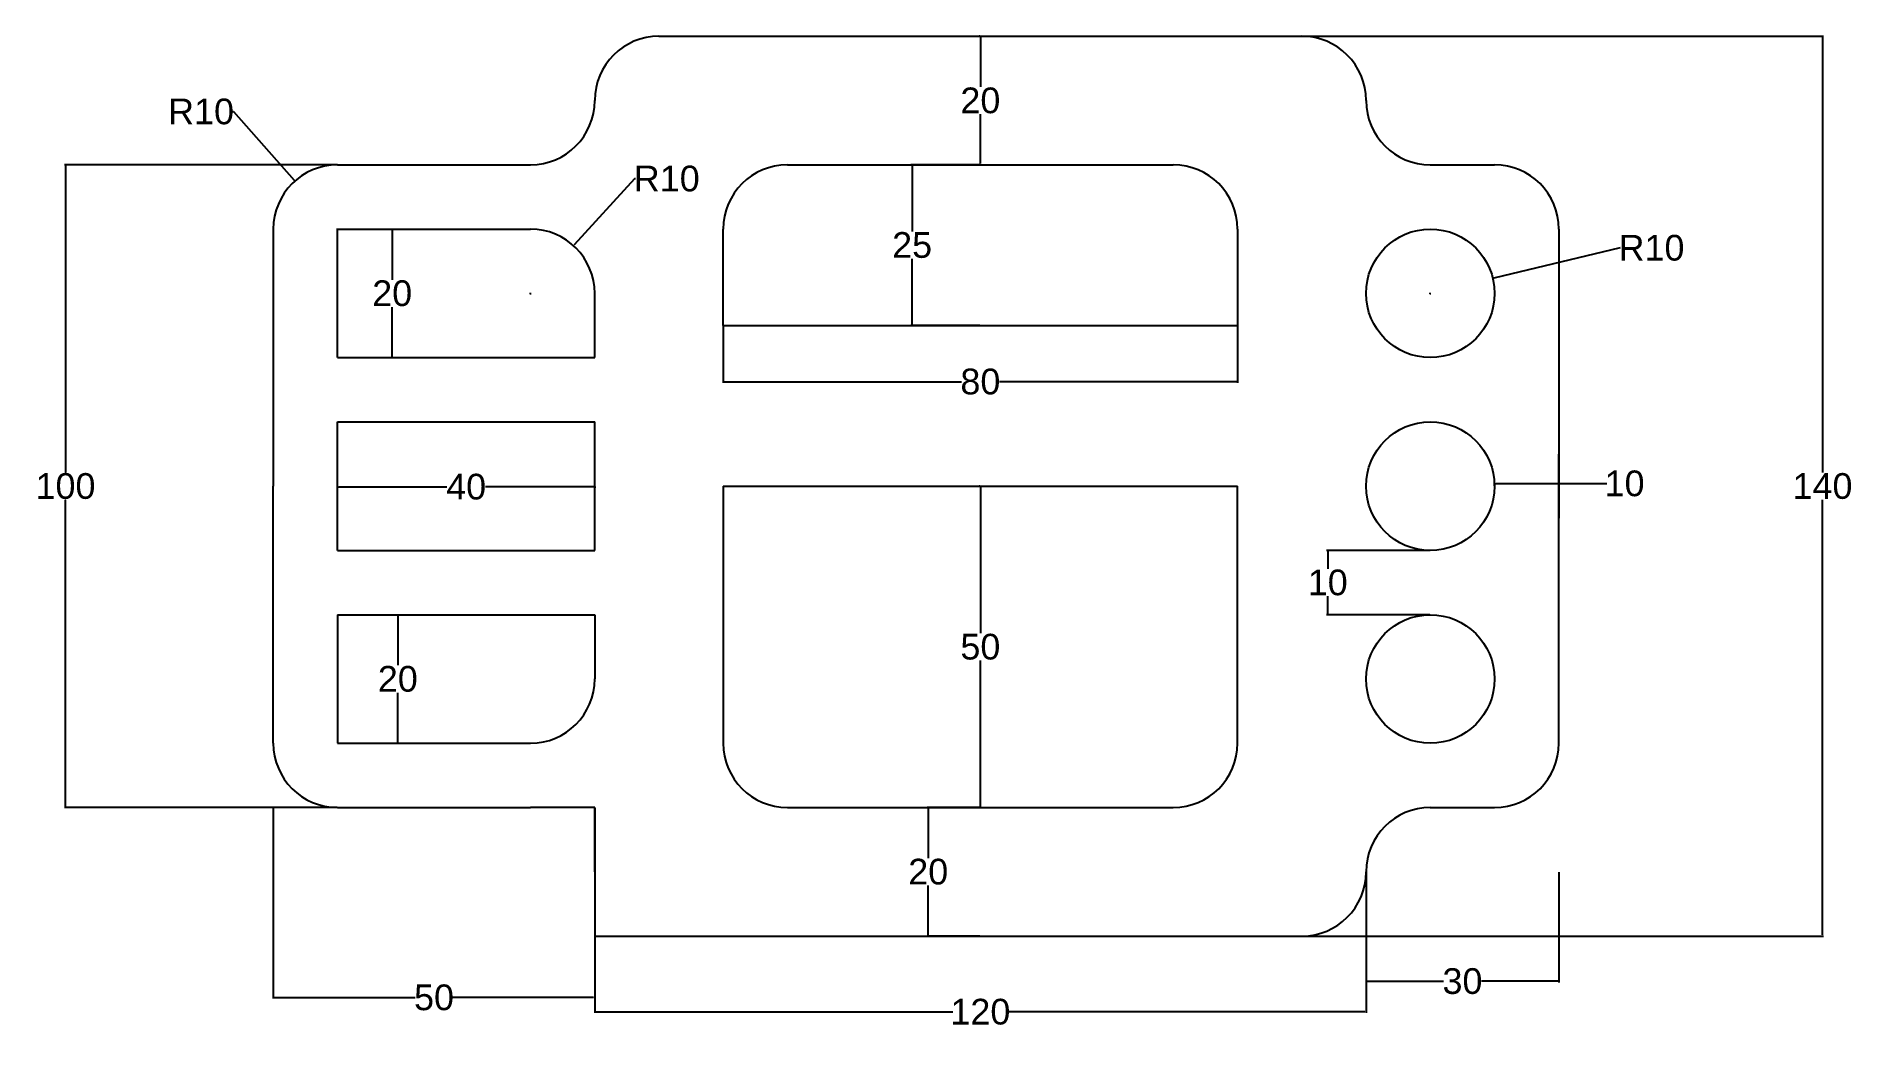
# Model space of a CAD drawing. Header units: inches. Extents: x 26 to 308, y 20 to 174.
import ezdxf

# ---------------------------------------------------------------- set-up
doc = ezdxf.new("R2010")
doc.units = ezdxf.units.IN
doc.header["$MEASUREMENT"] = 0
doc.styles.get("Standard").update_dxf_attribs({"font": 'arial.ttf'})
doc.dimstyles.get("Standard").update_dxf_attribs({"dimtxt": 4, "dimasz": 0.18, "dimexe": 0.18, "dimexo": 0.0625, "dimgap": 0.09, "dimtad": 0, "dimtih": 1, "dimtoh": 1, "dimdec": 0, "dimzin": 0, "dimdsep": 46, "dimtxsty": 'Standard', "dimcen": 0.09, "dimadec": 0, "dimazin": 0, "dimtfac": 1, "dimtdec": 0, "dimtofl": 0, "dimtmove": 0, "dimatfit": 3, "dimfxl": 1, "dimtolj": 1, "dimtzin": 0, "dimarcsym": 0})

# ---------------------------------------------------------------- blocks, each defined once
blk = doc.blocks.new('*D2')
at = {"color": 0, "lineweight": -2, "transparency": 16777216}
for p, q in [((72.68, 144.4), (81.29, 144.4)), ((81.11, 144.22), (81.11, 136.53)), ((81.11, 124.58), (81.11, 132.26)), ((72.68, 124.4), (81.29, 124.4))]:
    blk.add_line(p, q, dxfattribs=at)
at = {"color": 0, "transparency": 16777216}
for points in [[(81.08, 144.22), (81.14, 144.22), (81.11, 144.4)], [(81.08, 124.58), (81.14, 124.58), (81.11, 124.4)]]:
    blk.add_solid(points, dxfattribs=at)
at = {"layer": 'Defpoints', "color": 0, "transparency": 16777216}
for p in [(72.62, 144.4), (81.11, 144.4), (72.62, 124.4)]:
    blk.add_point(p, dxfattribs=at)
at = {"color": 0, "transparency": 16777216, "insert": (81.11, 134.4), "char_height": 4, "attachment_point": 5}
blk.add_mtext('\\A1;20', dxfattribs=at)
blk = doc.blocks.new('*D3')
at = {"color": 0, "lineweight": -2, "transparency": 16777216}
for p, q in [((72.62, 104.33), (72.62, 104.12)), ((72.8, 104.3), (89.59, 104.3)), ((112.44, 104.3), (95.65, 104.3)), ((112.62, 104.33), (112.62, 104.12))]:
    blk.add_line(p, q, dxfattribs=at)
at = {"color": 0, "transparency": 16777216}
for points in [[(72.8, 104.33), (72.8, 104.27), (72.62, 104.3)], [(112.44, 104.33), (112.44, 104.27), (112.62, 104.3)]]:
    blk.add_solid(points, dxfattribs=at)
at = {"layer": 'Defpoints', "color": 0, "transparency": 16777216}
for p in [(72.62, 104.4), (112.62, 104.4), (112.62, 104.3)]:
    blk.add_point(p, dxfattribs=at)
at = {"color": 0, "transparency": 16777216, "insert": (92.62, 104.3), "char_height": 4, "attachment_point": 5}
blk.add_mtext('\\A1;40', dxfattribs=at)
blk = doc.blocks.new('*D4')
at = {"color": 0, "lineweight": -2, "transparency": 16777216}
for p, q in [((72.68, 84.4), (82.17, 84.4)), ((81.99, 84.22), (81.99, 76.53)), ((81.99, 64.58), (81.99, 72.26)), ((72.68, 64.4), (82.17, 64.4))]:
    blk.add_line(p, q, dxfattribs=at)
at = {"color": 0, "transparency": 16777216}
for points in [[(81.96, 84.22), (82.02, 84.22), (81.99, 84.4)], [(81.96, 64.58), (82.02, 64.58), (81.99, 64.4)]]:
    blk.add_solid(points, dxfattribs=at)
at = {"layer": 'Defpoints', "color": 0, "transparency": 16777216}
for p in [(72.62, 84.4), (72.62, 64.4), (81.99, 64.4)]:
    blk.add_point(p, dxfattribs=at)
at = {"color": 0, "transparency": 16777216, "insert": (81.99, 74.4), "char_height": 4, "attachment_point": 5}
blk.add_mtext('\\A1;20', dxfattribs=at)
blk = doc.blocks.new('*D5')
at = {"color": 0, "lineweight": -2, "transparency": 16777216}
for p, q in [((72.56, 154.4), (30.11, 154.4)), ((30.29, 154.22), (30.29, 106.53)), ((30.29, 54.58), (30.29, 102.26)), ((72.56, 54.4), (30.11, 54.4))]:
    blk.add_line(p, q, dxfattribs=at)
at = {"color": 0, "transparency": 16777216}
for points in [[(30.26, 154.22), (30.32, 154.22), (30.29, 154.4)], [(30.26, 54.58), (30.32, 54.58), (30.29, 54.4)]]:
    blk.add_solid(points, dxfattribs=at)
at = {"layer": 'Defpoints', "color": 0, "transparency": 16777216}
for p in [(72.62, 154.4), (30.29, 54.4), (72.62, 54.4)]:
    blk.add_point(p, dxfattribs=at)
at = {"color": 0, "transparency": 16777216, "insert": (30.29, 104.4), "char_height": 4, "attachment_point": 5}
blk.add_mtext('\\A1;100', dxfattribs=at)
blk = doc.blocks.new('*D7')
at = {"color": 0, "lineweight": -2, "transparency": 16777216}
for p, q in [((62.62, 54.33), (62.62, 24.66)), ((112.62, 54.33), (112.62, 24.66)), ((62.8, 24.84), (84.67, 24.84)), ((112.44, 24.84), (90.57, 24.84))]:
    blk.add_line(p, q, dxfattribs=at)
at = {"color": 0, "transparency": 16777216}
for points in [[(62.8, 24.87), (62.8, 24.81), (62.62, 24.84)], [(112.44, 24.87), (112.44, 24.81), (112.62, 24.84)]]:
    blk.add_solid(points, dxfattribs=at)
at = {"layer": 'Defpoints', "color": 0, "transparency": 16777216}
for p in [(62.62, 54.4), (112.62, 54.4), (62.62, 24.84)]:
    blk.add_point(p, dxfattribs=at)
at = {"color": 0, "transparency": 16777216, "insert": (87.62, 24.84), "char_height": 4, "attachment_point": 5}
blk.add_mtext('\\A1;50', dxfattribs=at)
blk = doc.blocks.new('*D8')
at = {"color": 0, "lineweight": -2, "transparency": 16777216}
for p, q in [((112.62, 34.33), (112.62, 22.43)), ((232.62, 34.33), (232.62, 22.43)), ((112.8, 22.61), (168.31, 22.61)), ((232.44, 22.61), (176.93, 22.61))]:
    blk.add_line(p, q, dxfattribs=at)
at = {"color": 0, "transparency": 16777216}
for points in [[(112.8, 22.64), (112.8, 22.58), (112.62, 22.61)], [(232.44, 22.64), (232.44, 22.58), (232.62, 22.61)]]:
    blk.add_solid(points, dxfattribs=at)
at = {"layer": 'Defpoints', "color": 0, "transparency": 16777216}
for p in [(112.62, 34.4), (232.62, 34.4), (232.62, 22.61)]:
    blk.add_point(p, dxfattribs=at)
at = {"color": 0, "transparency": 16777216, "insert": (172.62, 22.61), "char_height": 4, "attachment_point": 5}
blk.add_mtext('\\A1;120', dxfattribs=at)
blk = doc.blocks.new('*D9')
at = {"color": 0, "lineweight": -2, "transparency": 16777216}
for p, q in [((232.62, 44.33), (232.62, 27.19)), ((262.62, 44.33), (262.62, 27.19)), ((232.8, 27.37), (244.67, 27.37)), ((262.44, 27.37), (250.57, 27.37))]:
    blk.add_line(p, q, dxfattribs=at)
at = {"color": 0, "transparency": 16777216}
for points in [[(232.8, 27.4), (232.8, 27.34), (232.62, 27.37)], [(262.44, 27.4), (262.44, 27.34), (262.62, 27.37)]]:
    blk.add_solid(points, dxfattribs=at)
at = {"layer": 'Defpoints', "color": 0, "transparency": 16777216}
for p in [(232.62, 44.4), (262.62, 44.4), (262.62, 27.37)]:
    blk.add_point(p, dxfattribs=at)
at = {"color": 0, "transparency": 16777216, "insert": (247.62, 27.37), "char_height": 4, "attachment_point": 5}
blk.add_mtext('\\A1;30', dxfattribs=at)
blk = doc.blocks.new('*D10')
at = {"color": 0, "lineweight": -2, "transparency": 16777216}
for p, q in [((222.68, 174.4), (303.81, 174.4)), ((303.63, 174.22), (303.63, 106.53)), ((303.63, 34.58), (303.63, 102.26)), ((222.68, 34.4), (303.81, 34.4))]:
    blk.add_line(p, q, dxfattribs=at)
at = {"color": 0, "transparency": 16777216}
for points in [[(303.6, 174.22), (303.66, 174.22), (303.63, 174.4)], [(303.6, 34.58), (303.66, 34.58), (303.63, 34.4)]]:
    blk.add_solid(points, dxfattribs=at)
at = {"layer": 'Defpoints', "color": 0, "transparency": 16777216}
for p in [(222.62, 174.4), (222.62, 34.4), (303.63, 34.4)]:
    blk.add_point(p, dxfattribs=at)
at = {"color": 0, "transparency": 16777216, "insert": (303.63, 104.4), "char_height": 4, "attachment_point": 5}
blk.add_mtext('\\A1;140', dxfattribs=at)
blk = doc.blocks.new('*D11')
at = {"color": 0, "lineweight": -2, "transparency": 16777216}
for p, q in [((172.56, 174.4), (172.44, 174.4)), ((172.62, 174.22), (172.62, 166.53)), ((172.62, 154.58), (172.62, 162.26)), ((172.56, 154.4), (172.44, 154.4))]:
    blk.add_line(p, q, dxfattribs=at)
at = {"color": 0, "transparency": 16777216}
for points in [[(172.59, 174.22), (172.65, 174.22), (172.62, 174.4)], [(172.59, 154.58), (172.65, 154.58), (172.62, 154.4)]]:
    blk.add_solid(points, dxfattribs=at)
at = {"layer": 'Defpoints', "color": 0, "transparency": 16777216}
for p in [(172.62, 174.4), (172.62, 154.4), (172.62, 154.4)]:
    blk.add_point(p, dxfattribs=at)
at = {"color": 0, "transparency": 16777216, "insert": (172.62, 164.4), "char_height": 4, "attachment_point": 5}
blk.add_mtext('\\A1;20', dxfattribs=at)
blk = doc.blocks.new('*D12')
at = {"color": 0, "lineweight": -2, "transparency": 16777216}
for p, q in [((172.56, 154.4), (161.82, 154.4)), ((162, 154.22), (162, 144.03)), ((162, 129.58), (162, 139.76)), ((172.56, 129.4), (161.82, 129.4))]:
    blk.add_line(p, q, dxfattribs=at)
at = {"color": 0, "transparency": 16777216}
for points in [[(161.97, 154.22), (162.03, 154.22), (162, 154.4)], [(161.97, 129.58), (162.03, 129.58), (162, 129.4)]]:
    blk.add_solid(points, dxfattribs=at)
at = {"layer": 'Defpoints', "color": 0, "transparency": 16777216}
for p in [(172.62, 154.4), (162, 129.4), (172.62, 129.4)]:
    blk.add_point(p, dxfattribs=at)
at = {"color": 0, "transparency": 16777216, "insert": (162, 141.9), "char_height": 4, "attachment_point": 5}
blk.add_mtext('\\A1;25', dxfattribs=at)
blk = doc.blocks.new('*D13')
at = {"color": 0, "lineweight": -2, "transparency": 16777216}
for p, q in [((132.62, 129.33), (132.62, 120.48)), ((212.62, 129.33), (212.62, 120.48)), ((132.8, 120.66), (169.67, 120.66)), ((212.44, 120.66), (175.57, 120.66))]:
    blk.add_line(p, q, dxfattribs=at)
at = {"color": 0, "transparency": 16777216}
for points in [[(132.8, 120.69), (132.8, 120.63), (132.62, 120.66)], [(212.44, 120.69), (212.44, 120.63), (212.62, 120.66)]]:
    blk.add_solid(points, dxfattribs=at)
at = {"layer": 'Defpoints', "color": 0, "transparency": 16777216}
for p in [(132.62, 129.4), (212.62, 129.4), (212.62, 120.66)]:
    blk.add_point(p, dxfattribs=at)
at = {"color": 0, "transparency": 16777216, "insert": (172.62, 120.66), "char_height": 4, "attachment_point": 5}
blk.add_mtext('\\A1;80', dxfattribs=at)
blk = doc.blocks.new('*D14')
at = {"color": 0, "lineweight": -2, "transparency": 16777216}
for p, q in [((172.56, 104.4), (172.44, 104.4)), ((172.62, 104.22), (172.62, 81.53)), ((172.62, 54.58), (172.62, 77.26)), ((172.56, 54.4), (172.44, 54.4))]:
    blk.add_line(p, q, dxfattribs=at)
at = {"color": 0, "transparency": 16777216}
for points in [[(172.59, 104.22), (172.65, 104.22), (172.62, 104.4)], [(172.59, 54.58), (172.65, 54.58), (172.62, 54.4)]]:
    blk.add_solid(points, dxfattribs=at)
at = {"layer": 'Defpoints', "color": 0, "transparency": 16777216}
for p in [(172.62, 104.4), (172.62, 54.4), (172.62, 54.4)]:
    blk.add_point(p, dxfattribs=at)
at = {"color": 0, "transparency": 16777216, "insert": (172.62, 79.4), "char_height": 4, "attachment_point": 5}
blk.add_mtext('\\A1;50', dxfattribs=at)
blk = doc.blocks.new('*D15')
at = {"color": 0, "lineweight": -2, "transparency": 16777216}
for p, q in [((172.56, 54.4), (164.33, 54.4)), ((164.51, 54.22), (164.51, 46.53)), ((164.51, 34.58), (164.51, 42.26)), ((172.56, 34.4), (164.33, 34.4))]:
    blk.add_line(p, q, dxfattribs=at)
at = {"color": 0, "transparency": 16777216}
for points in [[(164.48, 54.22), (164.54, 54.22), (164.51, 54.4)], [(164.48, 34.58), (164.54, 34.58), (164.51, 34.4)]]:
    blk.add_solid(points, dxfattribs=at)
at = {"layer": 'Defpoints', "color": 0, "transparency": 16777216}
for p in [(172.62, 54.4), (164.51, 34.4), (172.62, 34.4)]:
    blk.add_point(p, dxfattribs=at)
at = {"color": 0, "transparency": 16777216, "insert": (164.51, 44.4), "char_height": 4, "attachment_point": 5}
blk.add_mtext('\\A1;20', dxfattribs=at)
blk = doc.blocks.new('*D16')
at = {"color": 0, "lineweight": -2, "transparency": 16777216}
for p, q in [((272.16, 141.47), (252.52, 136.77)), ((242.53, 134.4), (242.71, 134.4)), ((242.62, 134.31), (242.62, 134.49))]:
    blk.add_line(p, q, dxfattribs=at)
at = {"color": 0, "transparency": 16777216}
blk.add_solid([(252.51, 136.79), (252.53, 136.74), (252.34, 136.72)], dxfattribs=at)
at = {"layer": 'Defpoints', "color": 0, "transparency": 16777216}
for p in [(252.34, 136.72), (242.62, 134.4)]:
    blk.add_point(p, dxfattribs=at)
at = {"color": 0, "transparency": 16777216, "insert": (277.03, 141.47), "char_height": 4, "attachment_point": 5}
blk.add_mtext('\\A1;R10', dxfattribs=at)
blk = doc.blocks.new('*D17')
at = {"color": 0, "lineweight": -2, "transparency": 16777216}
for p, q in [((252.62, 104.46), (252.62, 104.99)), ((252.8, 104.81), (262.44, 104.81)), ((262.62, 104.46), (262.62, 104.99)), ((262.62, 104.81), (270.08, 104.81))]:
    blk.add_line(p, q, dxfattribs=at)
at = {"color": 0, "transparency": 16777216}
for points in [[(252.8, 104.84), (252.8, 104.78), (252.62, 104.81)], [(262.44, 104.84), (262.44, 104.78), (262.62, 104.81)]]:
    blk.add_solid(points, dxfattribs=at)
at = {"layer": 'Defpoints', "color": 0, "transparency": 16777216}
for p in [(262.62, 104.81), (252.62, 104.4), (262.62, 104.4)]:
    blk.add_point(p, dxfattribs=at)
at = {"color": 0, "transparency": 16777216, "insert": (272.84, 104.81), "char_height": 4, "attachment_point": 5}
blk.add_mtext('\\A1;10', dxfattribs=at)
blk = doc.blocks.new('*D18')
at = {"color": 0, "lineweight": -2, "transparency": 16777216}
for p, q in [((242.56, 94.4), (226.48, 94.4)), ((226.66, 94.22), (226.66, 91.53)), ((226.66, 84.58), (226.66, 87.26)), ((242.56, 84.4), (226.48, 84.4))]:
    blk.add_line(p, q, dxfattribs=at)
at = {"color": 0, "transparency": 16777216}
for points in [[(226.63, 94.22), (226.69, 94.22), (226.66, 94.4)], [(226.63, 84.58), (226.69, 84.58), (226.66, 84.4)]]:
    blk.add_solid(points, dxfattribs=at)
at = {"layer": 'Defpoints', "color": 0, "transparency": 16777216}
for p in [(242.62, 94.4), (226.66, 84.4), (242.62, 84.4)]:
    blk.add_point(p, dxfattribs=at)
at = {"color": 0, "transparency": 16777216, "insert": (226.66, 89.4), "char_height": 4, "attachment_point": 5}
blk.add_mtext('\\A1;10', dxfattribs=at)
blk = doc.blocks.new('*D19')
at = {"color": 0, "lineweight": -2, "transparency": 16777216}
for p, q in [((56.25, 162.68), (56.43, 162.68)), ((56.43, 162.68), (65.87, 152.02)), ((72.53, 144.4), (72.71, 144.4)), ((72.62, 144.31), (72.62, 144.49))]:
    blk.add_line(p, q, dxfattribs=at)
at = {"color": 0, "transparency": 16777216}
blk.add_solid([(65.89, 152.04), (65.85, 152), (65.99, 151.88)], dxfattribs=at)
at = {"layer": 'Defpoints', "color": 0, "transparency": 16777216}
for p in [(65.99, 151.88), (72.62, 144.4)]:
    blk.add_point(p, dxfattribs=at)
at = {"color": 0, "transparency": 16777216, "insert": (51.38, 162.68), "char_height": 4, "attachment_point": 5}
blk.add_mtext('\\A1;R10', dxfattribs=at)
blk = doc.blocks.new('*D20')
at = {"color": 0, "lineweight": -2, "transparency": 16777216}
for p, q in [((118.79, 152.24), (109.45, 141.94)), ((118.97, 152.24), (118.79, 152.24)), ((102.53, 134.4), (102.71, 134.4)), ((102.62, 134.31), (102.62, 134.49))]:
    blk.add_line(p, q, dxfattribs=at)
at = {"color": 0, "transparency": 16777216}
blk.add_solid([(109.43, 141.96), (109.48, 141.92), (109.33, 141.81)], dxfattribs=at)
at = {"layer": 'Defpoints', "color": 0, "transparency": 16777216}
for p in [(109.33, 141.81), (102.62, 134.4)]:
    blk.add_point(p, dxfattribs=at)
at = {"color": 0, "transparency": 16777216, "insert": (123.83, 152.24), "char_height": 4, "attachment_point": 5}
blk.add_mtext('\\A1;R10', dxfattribs=at)

msp = doc.modelspace()

# ---------------------------------------------------------------- linework, layer by layer
for p, q in [((122.62, 174.4), (222.62, 174.4)), ((232.62, 164.4), (232.62, 164.4)), ((72.62, 154.4), (102.62, 154.4)), ((142.62, 154.4), (202.62, 154.4)), ((242.62, 154.4), (252.62, 154.4)), ((62.62, 144.4), (62.62, 104.4)), ((72.62, 124.4), (72.62, 144.4)), ((72.62, 144.4), (102.62, 144.4)), ((132.62, 129.4), (132.62, 144.4)), ((212.62, 144.4), (212.62, 129.4)), ((262.62, 144.4), (262.62, 99.4)), ((112.62, 124.4), (112.62, 134.4)), ((132.62, 129.4), (212.62, 129.4)), ((72.62, 124.4), (112.62, 124.4)), ((72.62, 94.4), (72.62, 114.4)), ((72.62, 114.4), (112.62, 114.4)), ((112.62, 94.4), (112.62, 114.4)), ((262.62, 64.4), (262.62, 109.4)), ((62.62, 64.4), (62.62, 104.4)), ((132.62, 104.4), (212.62, 104.4)), ((132.62, 104.4), (132.62, 64.4)), ((132.62, 104.4), (212.62, 104.4)), ((212.62, 64.4), (212.62, 104.4)), ((72.62, 94.4), (112.62, 94.4)), ((72.62, 84.4), (72.62, 64.4)), ((72.62, 84.4), (112.62, 84.4)), ((112.62, 84.4), (112.62, 74.4)), ((72.62, 64.4), (102.62, 64.4)), ((72.62, 54.4), (102.62, 54.4)), ((112.62, 54.4), (102.62, 54.4)), ((112.62, 44.4), (112.62, 54.4)), ((142.62, 54.4), (202.62, 54.4)), ((242.62, 54.4), (252.62, 54.4)), ((112.62, 44.4), (112.62, 34.4)), ((112.62, 34.4), (122.62, 34.4)), ((122.62, 34.4), (222.62, 34.4))]:
    msp.add_line(p, q)
for centre in [(242.62, 134.4), (242.62, 104.4), (242.62, 74.4)]:
    msp.add_circle(centre, 10)
for centre, start, end in [((122.62, 164.4), 90, 180), ((222.62, 164.4), 0, 90), ((102.62, 164.4), 270, 0), ((242.62, 164.4), 180, 270), ((72.62, 144.4), 90, 180), ((142.62, 144.4), 90, 180), ((202.62, 144.4), 0, 90), ((252.62, 144.4), 0, 90), ((102.62, 134.4), 0, 90), ((102.62, 74.4), 270, 360), ((72.62, 64.4), 180, 270), ((142.62, 64.4), 180, 270), ((202.62, 64.4), 270, 0), ((252.62, 64.4), 270, 0), ((242.62, 44.4), 90, 180), ((222.62, 44.4), 270, 0)]:
    msp.add_arc(centre, 10, start, end)

# ---------------------------------------------------------------- dimensions: what is measured, and where the dimension line sits
for p1, p2, distance, picture, middle in [((172.62, 174.4), (172.62, 154.4), 0, '*D11', (172.62, 164.4)), ((222.62, 174.4), (222.62, 34.4), 81.01, '*D10', (303.63, 104.4)), ((72.62, 154.4), (72.62, 54.4), -42.33, '*D5', (30.29, 104.4)), ((172.62, 154.4), (172.62, 129.4), -10.62, '*D12', (162, 141.9)), ((132.62, 129.4), (212.62, 129.4), -8.73, '*D13', (172.62, 120.66)), ((72.62, 104.4), (112.62, 104.4), -0.1, '*D3', (92.62, 104.3)), ((172.62, 104.4), (172.62, 54.4), 0, '*D14', (172.62, 79.4)), ((72.62, 84.4), (72.62, 64.4), 9.37, '*D4', (81.99, 74.4)), ((112.62, 54.4), (62.62, 54.4), 29.56, '*D7', (87.62, 24.84)), ((232.62, 44.4), (262.62, 44.4), -17.03, '*D9', (247.62, 27.37)), ((112.62, 34.4), (232.62, 34.4), -11.78, '*D8', (172.62, 22.61))]:
    dim = msp.add_aligned_dim(p1=p1, p2=p2, distance=distance, dimstyle='Standard')
    dim.commit()
    dim.dimension.update_dxf_attribs({"geometry": picture, "text_midpoint": middle})
for center, mpoint, picture, middle in [((72.62, 144.4), (65.99, 151.88), '*D19', (51.38, 162.68)), ((102.62, 134.4), (109.33, 141.81), '*D20', (123.83, 152.24)), ((242.62, 134.4), (252.34, 136.72), '*D16', (272.16, 141.47))]:
    dim = msp.add_radius_dim(center=center, mpoint=mpoint, dimstyle='Standard')
    dim.commit()
    dim.dimension.update_dxf_attribs({"geometry": picture, "text_midpoint": middle, "dimtype": 164})
dim = msp.add_linear_dim(base=(81.11, 144.4), p1=(72.62, 124.4), p2=(72.62, 144.4), angle=90, dimstyle='Standard')
dim.commit()
dim.dimension.update_dxf_attribs({"geometry": '*D2', "text_midpoint": (81.11, 134.4)})
dim = msp.add_linear_dim(base=(262.62, 104.81), p1=(252.62, 104.4), p2=(262.62, 104.4), dimstyle='Standard')
dim.commit()
dim.dimension.update_dxf_attribs({"geometry": '*D17', "text_midpoint": (272.84, 104.81), "dimtype": 160})
for base, p1, p2, angle, picture, middle, dimtype in [((226.66, 84.4), (242.62, 94.4), (242.62, 84.4), 90, '*D18', (226.66, 89.4), 160), ((164.51, 34.4), (172.62, 54.4), (172.62, 34.4), 270, '*D15', (164.51, 44.4), 161)]:
    dim = msp.add_linear_dim(base=base, p1=p1, p2=p2, angle=angle, dimstyle='Standard')
    dim.commit()
    dim.dimension.update_dxf_attribs({"geometry": picture, "text_midpoint": middle, "dimtype": dimtype})

doc.saveas('drawing.dxf')
